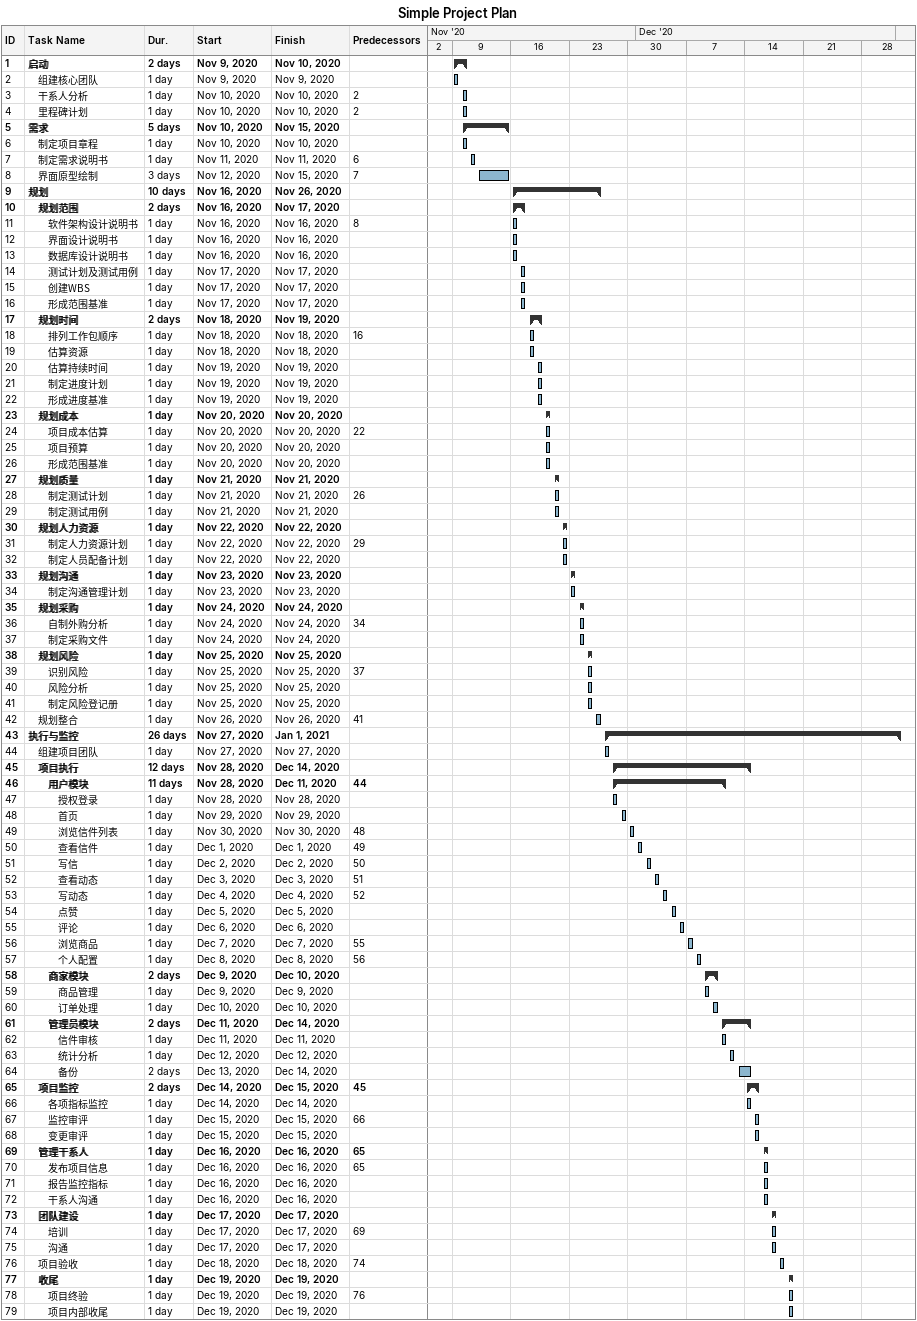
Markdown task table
Simple Project Plan

| ID | Level | Task | Duration | Start | Finish | Predecessors |
|---|---|---|---|---|---|---|
| 1 | 1 | **启动** | 2d | 2020-11-09 | 2020-11-10 |  |
| 2 | 2 | 组建核心团队 | 1d | 2020-11-09 | 2020-11-09 |  |
| 3 | 2 | 干系人分析 | 1d | 2020-11-10 | 2020-11-10 | 2 |
| 4 | 2 | 里程碑计划 | 1d | 2020-11-10 | 2020-11-10 | 2 |
| 5 | 1 | **需求** | 5d | 2020-11-10 | 2020-11-15 |  |
| 6 | 2 | 制定项目章程 | 1d | 2020-11-10 | 2020-11-10 |  |
| 7 | 2 | 制定需求说明书 | 1d | 2020-11-11 | 2020-11-11 | 6 |
| 8 | 2 | 界面原型绘制 | 3d | 2020-11-12 | 2020-11-15 | 7 |
| 9 | 1 | **规划** | 10d | 2020-11-16 | 2020-11-26 |  |
| 10 | 2 | **规划范围** | 2d | 2020-11-16 | 2020-11-17 |  |
| 11 | 3 | 软件架构设计说明书 | 1d | 2020-11-16 | 2020-11-16 | 8 |
| 12 | 3 | 界面设计说明书 | 1d | 2020-11-16 | 2020-11-16 |  |
| 13 | 3 | 数据库设计说明书 | 1d | 2020-11-16 | 2020-11-16 |  |
| 14 | 3 | 测试计划及测试用例 | 1d | 2020-11-17 | 2020-11-17 |  |
| 15 | 3 | 创建WBS | 1d | 2020-11-17 | 2020-11-17 |  |
| 16 | 3 | 形成范围基准 | 1d | 2020-11-17 | 2020-11-17 |  |
| 17 | 2 | **规划时间** | 2d | 2020-11-18 | 2020-11-19 |  |
| 18 | 3 | 排列工作包顺序 | 1d | 2020-11-18 | 2020-11-18 | 16 |
| 19 | 3 | 估算资源 | 1d | 2020-11-18 | 2020-11-18 |  |
| 20 | 3 | 估算持续时间 | 1d | 2020-11-19 | 2020-11-19 |  |
| 21 | 3 | 制定进度计划 | 1d | 2020-11-19 | 2020-11-19 |  |
| 22 | 3 | 形成进度基准 | 1d | 2020-11-19 | 2020-11-19 |  |
| 23 | 2 | **规划成本** | 1d | 2020-11-20 | 2020-11-20 |  |
| 24 | 3 | 项目成本估算 | 1d | 2020-11-20 | 2020-11-20 | 22 |
| 25 | 3 | 项目预算 | 1d | 2020-11-20 | 2020-11-20 |  |
| 26 | 3 | 形成范围基准 | 1d | 2020-11-20 | 2020-11-20 |  |
| 27 | 2 | **规划质量** | 1d | 2020-11-21 | 2020-11-21 |  |
| 28 | 3 | 制定测试计划 | 1d | 2020-11-21 | 2020-11-21 | 26 |
| 29 | 3 | 制定测试用例 | 1d | 2020-11-21 | 2020-11-21 |  |
| 30 | 2 | **规划人力资源** | 1d | 2020-11-22 | 2020-11-22 |  |
| 31 | 3 | 制定人力资源计划 | 1d | 2020-11-22 | 2020-11-22 | 29 |
| 32 | 3 | 制定人员配备计划 | 1d | 2020-11-22 | 2020-11-22 |  |
| 33 | 2 | **规划沟通** | 1d | 2020-11-23 | 2020-11-23 |  |
| 34 | 3 | 制定沟通管理计划 | 1d | 2020-11-23 | 2020-11-23 |  |
| 35 | 2 | **规划采购** | 1d | 2020-11-24 | 2020-11-24 |  |
| 36 | 3 | 自制外购分析 | 1d | 2020-11-24 | 2020-11-24 | 34 |
| 37 | 3 | 制定采购文件 | 1d | 2020-11-24 | 2020-11-24 |  |
| 38 | 2 | **规划风险** | 1d | 2020-11-25 | 2020-11-25 |  |
| 39 | 3 | 识别风险 | 1d | 2020-11-25 | 2020-11-25 | 37 |
| 40 | 3 | 风险分析 | 1d | 2020-11-25 | 2020-11-25 |  |
| 41 | 3 | 制定风险登记册 | 1d | 2020-11-25 | 2020-11-25 |  |
| 42 | 2 | 规划整合 | 1d | 2020-11-26 | 2020-11-26 | 41 |
| 43 | 1 | **执行与监控** | 26d | 2020-11-27 | 2021-01-01 |  |
| 44 | 2 | 组建项目团队 | 1d | 2020-11-27 | 2020-11-27 |  |
| 45 | 2 | **项目执行** | 12d | 2020-11-28 | 2020-12-14 |  |
| 46 | 3 | **用户模块** | 11d | 2020-11-28 | 2020-12-11 | 44 |
| 47 | 4 | 授权登录 | 1d | 2020-11-28 | 2020-11-28 |  |
| 48 | 4 | 首页 | 1d | 2020-11-29 | 2020-11-29 |  |
| 49 | 4 | 浏览信件列表 | 1d | 2020-11-30 | 2020-11-30 | 48 |
| 50 | 4 | 查看信件 | 1d | 2020-12-01 | 2020-12-01 | 49 |
| 51 | 4 | 写信 | 1d | 2020-12-02 | 2020-12-02 | 50 |
| 52 | 4 | 查看动态 | 1d | 2020-12-03 | 2020-12-03 | 51 |
| 53 | 4 | 写动态 | 1d | 2020-12-04 | 2020-12-04 | 52 |
| 54 | 4 | 点赞 | 1d | 2020-12-05 | 2020-12-05 |  |
| 55 | 4 | 评论 | 1d | 2020-12-06 | 2020-12-06 |  |
| 56 | 4 | 浏览商品 | 1d | 2020-12-07 | 2020-12-07 | 55 |
| 57 | 4 | 个人配置 | 1d | 2020-12-08 | 2020-12-08 | 56 |
| 58 | 3 | **商家模块** | 2d | 2020-12-09 | 2020-12-10 |  |
| 59 | 4 | 商品管理 | 1d | 2020-12-09 | 2020-12-09 |  |
| 60 | 4 | 订单处理 | 1d | 2020-12-10 | 2020-12-10 |  |
| 61 | 3 | **管理员模块** | 2d | 2020-12-11 | 2020-12-14 |  |
| 62 | 4 | 信件审核 | 1d | 2020-12-11 | 2020-12-11 |  |
| 63 | 4 | 统计分析 | 1d | 2020-12-12 | 2020-12-12 |  |
| 64 | 4 | 备份 | 2d | 2020-12-13 | 2020-12-14 |  |
| 65 | 2 | **项目监控** | 2d | 2020-12-14 | 2020-12-15 | 45 |
| 66 | 3 | 各项指标监控 | 1d | 2020-12-14 | 2020-12-14 |  |
| 67 | 3 | 监控审评 | 1d | 2020-12-15 | 2020-12-15 | 66 |
| 68 | 3 | 变更审评 | 1d | 2020-12-15 | 2020-12-15 |  |
| 69 | 2 | **管理干系人** | 1d | 2020-12-16 | 2020-12-16 | 65 |
| 70 | 3 | 发布项目信息 | 1d | 2020-12-16 | 2020-12-16 | 65 |
| 71 | 3 | 报告监控指标 | 1d | 2020-12-16 | 2020-12-16 |  |
| 72 | 3 | 干系人沟通 | 1d | 2020-12-16 | 2020-12-16 |  |
| 73 | 2 | **团队建设** | 1d | 2020-12-17 | 2020-12-17 |  |
| 74 | 3 | 培训 | 1d | 2020-12-17 | 2020-12-17 | 69 |
| 75 | 3 | 沟通 | 1d | 2020-12-17 | 2020-12-17 |  |
| 76 | 2 | 项目验收 | 1d | 2020-12-18 | 2020-12-18 | 74 |
| 77 | 2 | **收尾** | 1d | 2020-12-19 | 2020-12-19 |  |
| 78 | 3 | 项目终验 | 1d | 2020-12-19 | 2020-12-19 | 76 |
| 79 | 3 | 项目内部收尾 | 1d | 2020-12-19 | 2020-12-19 |  |
